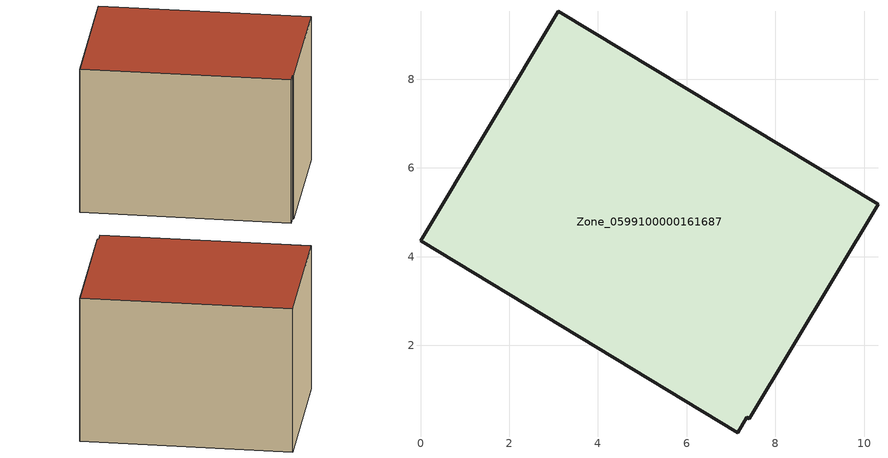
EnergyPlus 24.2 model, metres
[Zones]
Zone_0599100000161687
 floor ground (C_G): 7.41,0.34 7.35,0.37 7.15,0.03 0,4.36 3.1,9.53 10.31,5.18 z0
 wall outside (C_F): 10.31,5.18 3.1,9.53 0,4.36 7.15,0.03 7.35,0.37 7.41,0.34 10.31,5.18 z0:6.18
 roof outside (C_R): 7.35,0.37 7.41,0.34 10.31,5.18 3.1,9.53 0,4.36 7.15,0.03 z6.18
[BUILDING]
Pand.0599100000161687: North Axis=0; Terrain=City; Loads Convergence Tolerance Value=0.04; Temperature Convergence Tolerance Value=0.4; Solar Distribution=FullExterior; Maximum Number of Warmup Days=25; Minimum Number of Warmup Days=1
[Site:Location]
Rotterdam.The.Hague.AP_ZH_NLD Design_Conditions: Latitude=51.96; Longitude=4.45; Time Zone=1; Elevation=-4.5
[SITE:GROUNDTEMPERATURE:BUILDINGSURFACE]
18, 18, 18, 18, 18, 18, 18, 18, 18, 18, 18, 18
[MATERIAL] Thermal Absorptance=0.9; Solar Absorptance=0.7; Visible Absorptance=0.7
Name | Roughness | Thickness | Conductivity | Density | Specific Heat
G.TC.1965-1974 | MediumSmooth | 0.15 | 0.882353 | 540 | 1210
F.TC.1965-1974 | Rough | 0.3 | 0.697674 | 1920 | 840
R.TC.1965-1974 | MediumRough | 0.2 | 0.232558 | 1500 | 1000
[CONSTRUCTION]
C_G: G.TC.1965-1974
C_F: F.TC.1965-1974
C_R: R.TC.1965-1974
[ZONE]
Zone_0599100000161687: Type=1; Multiplier=1; Ceiling Height=Autocalculate; Volume=Autocalculate; Floor Area=autocalculate; Part of Total Floor Area=Yes
[ZONEINFILTRATION:DESIGNFLOWRATE]
Infil_Zone_0599100000161687: Zone or ZoneList or Space or SpaceList=Zone_0599100000161687; Schedule=AlwaysOn; Design Flow Rate Calculation Method=Flow/Area; Flow Rate per Floor Area=0.003; Constant Term Coefficient=1; Temperature Term Coefficient=0; Velocity Term Coefficient=0; Velocity Squared Term Coefficient=0
[HVACTEMPLATE:ZONE:IDEALLOADSAIRSYSTEM]
Zone_0599100000161687: Maximum Heating Supply Air Temperature=50; Minimum Cooling Supply Air Temperature=13; Maximum Heating Supply Air Humidity Ratio=0.0156; Minimum Cooling Supply Air Humidity Ratio=0.0077; Heating Limit=NoLimit; Cooling Limit=NoLimit; Dehumidification Control Type=ConstantSensibleHeatRatio; Cooling Sensible Heat Ratio=0.7; Dehumidification Setpoint=60; Humidification Control Type=None; Humidification Setpoint=30; Outdoor Air Method=None; Outdoor Air Flow Rate per Person=0.00944; Outdoor Air Flow Rate per Zone Floor Area=0; Outdoor Air Flow Rate per Zone=0; Demand Controlled Ventilation Type=None; Outdoor Air Economizer Type=NoEconomizer; Heat Recovery Type=None; Sensible Heat Recovery Effectiveness=0.7; Latent Heat Recovery Effectiveness=0.65
[ZONECONTROL:THERMOSTAT]
ThermostatControl_Zone_0599100000161687: Zone or ZoneList=Zone_0599100000161687; Control Type Schedule=DualSetpointControlType; Control 1=Thermostat_Zone_0599100000161687; Temperature Difference Between Cutout And Setpoint=0
[THERMOSTATSETPOINT:DUALSETPOINT]
Thermostat_Zone_0599100000161687: Heating Setpoint Temperature Schedule=HeatingSetpoint_Zone_0599100000161687; Cooling Setpoint Temperature Schedule=CoolingSetpoint_Zone_0599100000161687
[SCHEDULE:COMPACT]
HeatingSetpoint_Zone_0599100000161687: Through: 12/31, For: AllDays, Until: 24:00, 21
CoolingSetpoint_Zone_0599100000161687: Through: 12/31, For: AllDays, Until: 24:00, 24
DualSetpointControlType: Through: 12/31, For: AllDays, Until: 24:00, 4
AlwaysOn: Through: 12/31, For: AllDays, Until: 24:00, 1
